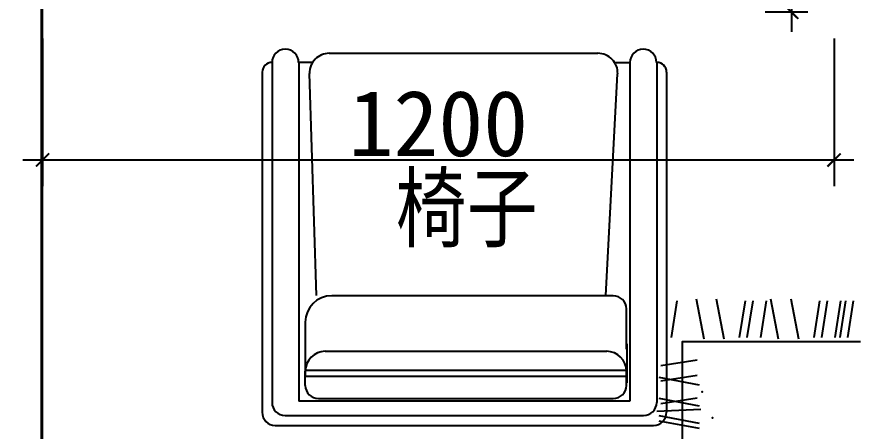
# Model space of a CAD drawing. Extents: x 13886 to 74789, y -750269 to -704302.
# Drawn here: x 51155 to 52432, y -737652 to -737023 of the extents above; entities that cross this region are included whole.
import ezdxf

# ---------------------------------------------------------------- set-up
doc = ezdxf.new("R2010")
doc.units = 0
doc.header["$LTSCALE"] = 10
doc.layers.get('0').update_dxf_attribs({"linetype": 'CONTINUOUS'})
doc.layers.get('DEFPOINTS').update_dxf_attribs({"linetype": 'CONTINUOUS'})
for name, color, linetype in [('__2', 30, 'CONTINUOUS'), ('__3', 250, 'CONTINUOUS'), ('___', 3, 'CONTINUOUS'), ('___0', 250, 'CONTINUOUS'), ('___1', 7, 'CONTINUOUS'), ('____', 45, 'CONTINUOUS')]:
    doc.layers.add(name, color=color, linetype=linetype)
doc.styles.add('DIM_FONT', font='TXT.shx', dxfattribs={"width": 0.8})
doc.styles.get("Standard").update_dxf_attribs({"font": 'NSimSun.ttf'})
doc.dimstyles.get("Standard").update_dxf_attribs({"dimtxt": 0.18, "dimasz": 0.18, "dimexe": 0.18, "dimexo": 0.0625, "dimgap": 0.09, "dimtad": 0, "dimtih": 1, "dimtoh": 1, "dimdec": 4, "dimzin": 0, "dimtxsty": 'STANDARD', "dimcen": 0.09, "dimazin": 3, "dimtfac": 1, "dimtdec": 4, "dimtofl": 0, "dimtmove": 0, "dimatfit": 3, "dimtolj": 1, "dimtzin": 0})

# ---------------------------------------------------------------- blocks, each defined once
blk = doc.blocks.new('_ARCHTICK')
at = {"color": 0, "linetype": 'BYBLOCK', "const_width": 0.15}
blk.add_lwpolyline([(-0.5, -0.5), (0.5, 0.5)], dxfattribs=at)
blk = doc.blocks.new('*D1900')
at = {"layer": '___1', "color": 250, "ltscale": 60}
for p, q in [((51194.4, -737055.7), (51194.4, -737280)), ((52394.4, -737055.7), (52394.4, -737280)), ((51164.4, -737240), (52424.4, -737240))]:
    blk.add_line(p, q, dxfattribs=at)
at = {"layer": 'DEFPOINTS', "color": 0, "ltscale": 60}
for p in [(51194.4, -737015.7), (52394.4, -737015.7), (52394.4, -737240)]:
    blk.add_point(p, dxfattribs=at)
at = {"layer": '___1', "color": 250, "ltscale": 60, "xscale": 20, "yscale": 20, "zscale": 20, "rotation": 180}
blk.add_blockref('_ARCHTICK', (51194.4, -737240), dxfattribs=at)
at = {"layer": '___1', "color": 250, "ltscale": 60, "xscale": 20, "yscale": 20, "zscale": 20}
blk.add_blockref('_ARCHTICK', (52394.4, -737240), dxfattribs=at)
at = {"layer": '___1', "color": 8, "ltscale": 60, "insert": (51794.4, -737185), "char_height": 100, "attachment_point": 5}
blk.add_mtext('\\A1;1200', dxfattribs=at)
blk = doc.blocks.new('*D1901')
at = {"layer": '___1', "color": 250, "ltscale": 60}
for p, q in [((52330, -736365.7), (52330, -737045.7)), ((52354.4, -736395.7), (52290, -736395.7)), ((52354.4, -737015.7), (52290, -737015.7))]:
    blk.add_line(p, q, dxfattribs=at)
at = {"layer": 'DEFPOINTS', "color": 0, "ltscale": 60}
for p in [(52394.4, -736395.7), (52330, -737015.7), (52394.4, -737015.7)]:
    blk.add_point(p, dxfattribs=at)
at = {"layer": '___1', "color": 250, "ltscale": 60, "xscale": 20, "yscale": 20, "zscale": 20}
for p, rotation in [((52330, -736395.7), 90), ((52330, -737015.7), 270)]:
    blk.add_blockref('_ARCHTICK', p, dxfattribs=dict(at, rotation=rotation))
at = {"layer": '___1', "color": 8, "ltscale": 60, "insert": (52275, -736705.7), "char_height": 100, "attachment_point": 5, "rotation": 90}
blk.add_mtext('\\A1;620', dxfattribs=at)
blk = doc.blocks.new('*D1979')
at = {"layer": '___1', "color": 250, "ltscale": 60}
for p, q in [((50623.8, -736755.7), (50623.8, -738235.7)), ((50803.8, -736785.7), (50583.8, -736785.7)), ((50803.8, -738205.7), (50583.8, -738205.7))]:
    blk.add_line(p, q, dxfattribs=at)
at = {"layer": 'DEFPOINTS', "color": 0, "ltscale": 60}
for p in [(51194.4, -736785.7), (50623.8, -738205.7), (51192.1, -738205.7)]:
    blk.add_point(p, dxfattribs=at)
at = {"layer": '___1', "color": 250, "ltscale": 60, "xscale": 20, "yscale": 20, "zscale": 20}
for p, rotation in [((50623.8, -736785.7), 90), ((50623.8, -738205.7), 270)]:
    blk.add_blockref('_ARCHTICK', p, dxfattribs=dict(at, rotation=rotation))
at = {"layer": '___1', "color": 252, "ltscale": 60, "insert": (50568.8, -737495.7), "char_height": 100, "attachment_point": 5, "rotation": 90}
blk.add_mtext('\\A1;1420', dxfattribs=at)

msp = doc.modelspace()

# ---------------------------------------------------------------- linework, layer by layer
at = {"layer": '__3', "color": 250}
for p, q in [((51542.2, -737091.9), (51542.2, -737608)), ((52125.4, -737091.9), (52125.4, -737608)), ((52080.1, -737519.3), (52080.1, -737578.1)), ((51622.7, -737530.5), (52049.6, -737530.5)), ((52079.6, -737530.5), (52080.1, -737530.5)), ((51592.7, -737582.2), (51592.7, -737560.5)), ((51593.5, -737559.3), (52080.1, -737559.3)), ((52079.6, -737582.2), (52079.6, -737560.5)), ((51593.5, -737568.2), (52080.1, -737568.2)), ((51612.7, -737602.2), (52059.6, -737602.2)), ((51562.2, -737628), (52105.4, -737628))]:
    msp.add_line(p, q, dxfattribs=at)
for centre, radius, start, end in [((51622.7, -737560.5), 30, 90, 180), ((52049.6, -737560.5), 30, 0, 90), ((51612.7, -737582.2), 20, 180, 270), ((52059.6, -737582.2), 20, 270, 0), ((51562.2, -737608), 20, 180, 270), ((52105.4, -737608), 20, 270, 0)]:
    msp.add_arc(centre, radius, start, end, dxfattribs=at)
at = {"layer": '___', "ltscale": 60}
msp.add_line((51194.4, -738205.7), (51194.4, -736785.7), dxfattribs=at)
msp.add_lwpolyline([(51192.1, -738205.7), (51464.4, -738205.7), (51464.4, -738485.7), (50914.4, -738485.7), (50914.4, -736785.7), (51192.1, -736785.7), (51192.1, -738208)], dxfattribs=at)
at = {"layer": '___0'}
for p, q in [((52197.4, -737512.2), (52185.8, -737451.2)), ((52227.9, -737512.2), (52216.3, -737451.2)), ((52310.2, -737512.2), (52298.6, -737451.2)), ((52340.7, -737512.2), (52329.1, -737451.2)), ((52148, -737509.3), (52156.7, -737454.1)), ((52251.2, -737509.3), (52259.9, -737454.1)), ((52262.8, -737509.3), (52271.5, -737454.1)), ((52283.1, -737509.3), (52291.9, -737454.1)), ((52364, -737509.3), (52372.7, -737454.1)), ((52375.6, -737509.3), (52384.3, -737454.1)), ((52395.9, -737509.3), (52404.6, -737454.1)), ((52403.4, -737509.3), (52412.1, -737454.1)), ((52415, -737509.3), (52423.7, -737454.1)), ((52131.6, -737552.2), (52186.8, -737543.5)), ((52131.6, -737575.5), (52186.8, -737566.8)), ((52128.7, -737569.7), (52189.7, -737581.3)), ((52128.7, -737601.6), (52189.7, -737613.3)), ((52131.6, -737609.6), (52186.8, -737600.9)), ((52125.8, -737621.2), (52192.6, -737618.3)), ((52128.7, -737627.8), (52189.7, -737639.4)), ((52128.7, -737635.8), (52189.7, -737647.4))]:
    msp.add_line(p, q, dxfattribs=at)
for p in [(52194.3, -737592), (52210.1, -737631.5)]:
    msp.add_point(p, dxfattribs=at)
at = {"layer": '____', "ltscale": 60}
for p, q in [((51628.9, -737078.1), (52036.3, -737078.1)), ((51603.7, -737091.9), (51582.8, -737091.9)), ((51582.8, -737091.9), (51582.8, -737606)), ((52061.5, -737091.9), (52084.9, -737091.9)), ((52084.9, -737091.9), (52084.9, -737606)), ((51527.2, -737106.6), (51527.2, -737623)), ((52140.4, -737106.9), (52140.4, -737623)), ((51609.8, -737445.9), (51599, -737108.8)), ((52048.2, -737445.9), (52066.2, -737109.3)), ((52059.6, -737446.2), (51632.7, -737446.2)), ((52079.6, -737527.2), (52079.6, -737466.2)), ((51592.6, -737486.7), (51592.6, -737568.2)), ((52084.9, -737606), (51582.8, -737606)), ((51547.2, -737643), (52120.4, -737643))]:
    msp.add_line(p, q, dxfattribs=at)
msp.add_lwpolyline([(52164.4, -738673.2), (52164.4, -737515.7), (52434.4, -737515.7)], dxfattribs=at)
for centre, radius, start, end in [((51562.4, -737092), 20.2, 0, 180), ((51628.9, -737108.1), 30, 90, 181.3744), ((52036.3, -737108.1), 30, 357.7102, 90), ((52105.1, -737092), 20.2, 0, 180), ((51542.2, -737106.6), 14.7, 90, 180), ((52125.8, -737106.6), 14.7, 0, 90), ((51632.7, -737486.2), 40, 90, 180), ((52059.6, -737466.2), 20, 0, 90), ((51547.2, -737623), 20, 180, 270), ((52120.4, -737623), 20, 270, 0)]:
    msp.add_arc(centre, radius, start, end, dxfattribs=at)

# ---------------------------------------------------------------- texts
at = {"layer": '__2', "insert": (51729.7, -737263.4), "char_height": 98.633, "attachment_point": 1, "style": 'DIM_FONT'}
msp.add_mtext('{\\fSimSun|b0|i0|c134|p2;椅子}', dxfattribs=at)

# ---------------------------------------------------------------- dimensions: what is measured, and where the dimension line sits
at = {"layer": '___1', "ltscale": 60}
for base, p1, p2, override, picture, middle in [((52330, -737015.7), (52394.4, -736395.7), (52394.4, -737015.7), {"dimtxt": 100, "dimasz": 20, "dimexe": 40, "dimexo": 40, "dimgap": 5, "dimtad": 1, "dimtih": 0, "dimtoh": 0, "dimdec": 0, "dimrnd": 5, "dimblk1": 'ARCHTICK', "dimblk2": 'ARCHTICK', "dimsah": 1, "dimdle": 30, "dimclrd": 250, "dimclre": 250, "dimclrt": 8, "dimtdec": 0, "dimtmove": 1, "dimldrblk": 'ARCHTICK', "dimfxl": 15, "dimarcsym": 1}, '*D1901', (52275, -736705.7)), ((50623.8, -738205.7), (51194.4, -736785.7), (51192.1, -738205.7), {"dimtxt": 100, "dimasz": 20, "dimexe": 40, "dimexo": 40, "dimgap": 5, "dimtad": 1, "dimtih": 0, "dimtoh": 0, "dimdec": 0, "dimrnd": 5, "dimblk1": 'ARCHTICK', "dimblk2": 'ARCHTICK', "dimsah": 1, "dimdle": 30, "dimclrd": 250, "dimclre": 250, "dimclrt": 252, "dimtdec": 0, "dimtmove": 1, "dimldrblk": 'ARCHTICK', "dimfxl": 180, "dimfxlon": 1, "dimarcsym": 1}, '*D1979', (50568.8, -737495.7))]:
    dim = msp.add_linear_dim(base=base, p1=p1, p2=p2, angle=90, dimstyle='STANDARD', override=override, dxfattribs=at)
    dim.commit()
    dim.dimension.update_dxf_attribs({"geometry": picture, "text_midpoint": middle})
dim = msp.add_linear_dim(base=(52394.4, -737240), p1=(51194.4, -737015.7), p2=(52394.4, -737015.7), dimstyle='STANDARD', override={"dimtxt": 100, "dimasz": 20, "dimexe": 40, "dimexo": 40, "dimgap": 5, "dimtad": 1, "dimtih": 0, "dimtoh": 0, "dimdec": 0, "dimrnd": 5, "dimblk1": 'ARCHTICK', "dimblk2": 'ARCHTICK', "dimsah": 1, "dimdle": 30, "dimclrd": 250, "dimclre": 250, "dimclrt": 8, "dimtdec": 0, "dimtmove": 1, "dimldrblk": 'ARCHTICK', "dimfxl": 15, "dimarcsym": 1}, dxfattribs=at)
dim.commit()
dim.dimension.update_dxf_attribs({"geometry": '*D1900', "text_midpoint": (51794.4, -737185)})

doc.saveas('drawing.dxf')
